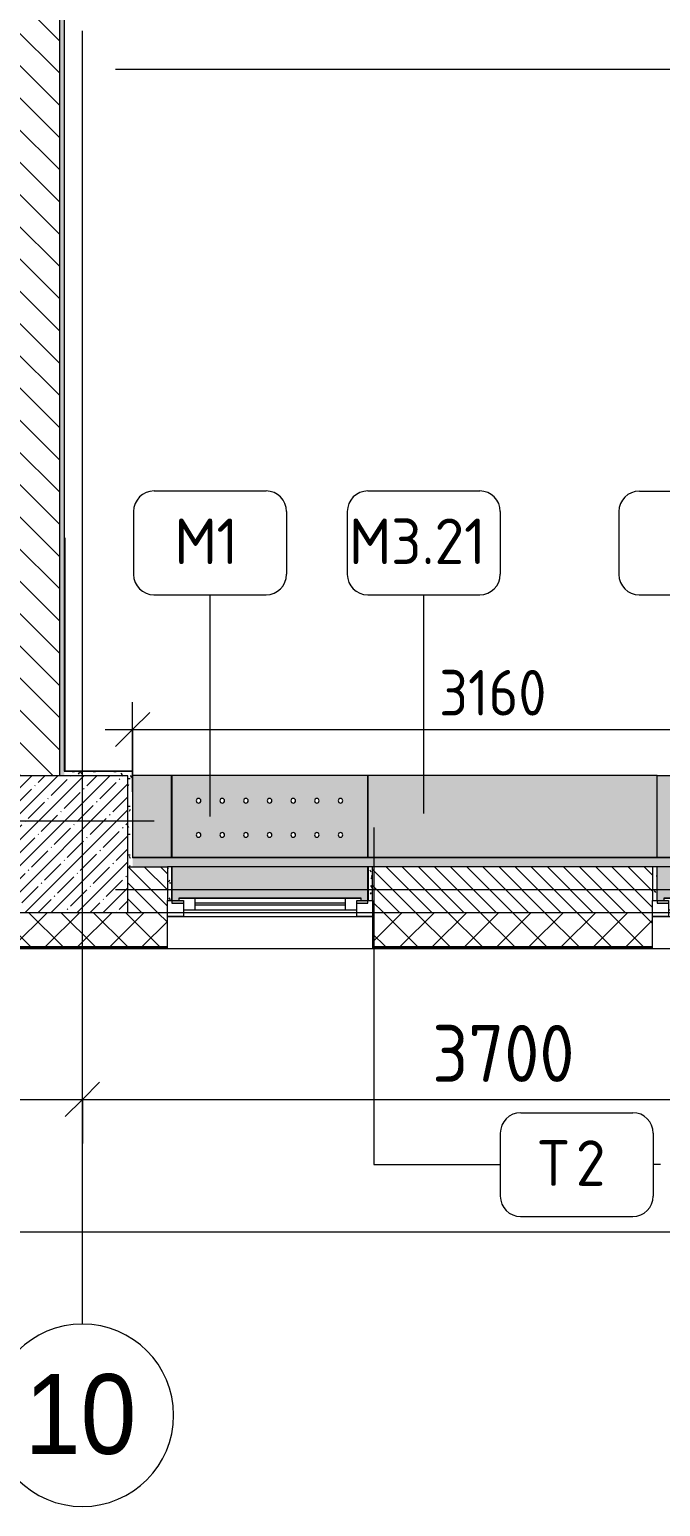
# Model space of a CAD drawing. Header units: millimetres. Extents: x -8624 to 194831, y -8553 to 29000.
# Drawn here: x 166432 to 169199, y -2706 to 3774 of the extents above; entities that cross this region are included whole.
import ezdxf

# ---------------------------------------------------------------- set-up
doc = ezdxf.new("R2010")
doc.units = ezdxf.units.MM
doc.linetypes.add('Осевая', pattern=[15875, 3175, -2381.25, 7937.5, -2381.25])
for name, color, linetype, lineweight in [('A-ANNO-DIMS', 7, 'Continuous', 9), ('A-ANNO-DIMS-100', 7, 'Continuous', 9), ('A-GLAZ-2', 7, 'Continuous', 9), ('A-WALL-2', 7, 'Continuous', 9), ('A-WALL-5', 7, 'Continuous', 13), ('I-WALL-5', 7, 'Continuous', 9), ('S-COLS-2', 7, 'Continuous', 9), ('Знаки', 7, 'Continuous', 9), ('Марки для знаков', 7, 'Continuous', 9), ('Оси', 7, 'Continuous', 9), ('Оси-1', 7, 'Continuous', 20), ('Оси-2', 7, 'Осевая', 9)]:
    doc.layers.add(name, color=color, linetype=linetype, lineweight=lineweight)
doc.layers.add('I-WALL-7', color=9, linetype='Continuous', lineweight=9, true_color=0x808080)
doc.layers.add('Знаки-2', color=7, linetype='Continuous', lineweight=9, true_color=0xd7cfbf)
doc.styles.add('Arial_1', font='arial.ttf', dxfattribs={"width": 0.9, "height": 350})
doc.styles.add('GOST Common_1', font='GOST_Common.ttf', dxfattribs={"height": 200})
doc.styles.add('ISOCPEUR', font='isocpeur.ttf', dxfattribs={"width": 0.9, "height": 250})
doc.styles.add('ISOCPEUR_1', font='isocpeur.ttf', dxfattribs={"width": 0.9, "height": 200})
doc.dimstyles.new('ISO-2_0_0_9К_Средний_округл2', dxfattribs={"dimscale": 304.8, "dimtxt": 199.196235, "dimasz": 0.492126, "dimexe": 0.393701, "dimexo": 0, "dimgap": 0, "dimtad": 1, "dimdec": 0, "dimrnd": 10, "dimzin": 0, "dimdsep": 46, "dimtxsty": 'ISOCPEUR_1', "dimblk1": 'OBLIQUE', "dimblk2": 'OBLIQUE', "dimsah": 1, "dimcen": 0.09, "dimdle": 0.393701, "dimazin": 0, "dimtfac": 1, "dimtdec": 4, "dimtix": 1, "dimtmove": 0, "dimatfit": 3, "dimfxl": 1, "dimtvp": 1, "dimtolj": 1, "dimtzin": 0, "dimarcsym": 2})
doc.dimstyles.new('ISO-2_5_0_9К_БОЛЬШОЙ', dxfattribs={"dimscale": 304.8, "dimtxt": 248.995294, "dimasz": 0.492126, "dimexe": 0.393701, "dimexo": 0.984252, "dimgap": 0, "dimtad": 1, "dimdec": 0, "dimrnd": 10, "dimzin": 0, "dimdsep": 46, "dimtxsty": 'ISOCPEUR', "dimblk1": 'OBLIQUE', "dimblk2": 'OBLIQUE', "dimsah": 1, "dimcen": 0.09, "dimdle": 0.393701, "dimazin": 0, "dimtfac": 1, "dimtdec": 4, "dimtix": 1, "dimtmove": 0, "dimatfit": 3, "dimfxl": 1, "dimtvp": 1, "dimtolj": 1, "dimtzin": 0, "dimarcsym": 2})
pattern_1 = [(0, (137053.745, 0), (121.92, 30.48), [10.058, -81.382, 10.058, -81.382, -487.68]), (0, (137053.745, 0), (121.92, 30.48), [-182.88, 10.058, -172.822, 10.058, -81.382, -213.36]), (0, (137053.745, 0), (121.92, 30.48), [-457.2, 10.058, -50.902, 10.058, -142.342]), (120, (137099.465, 15.24), (-87.356454, 90.345817), [10.058, -81.382, 10.058, -81.382, -487.68]), (120, (137099.465, 15.24), (-87.356454, 90.345817), [-182.88, 10.058, -172.822, 10.058, -81.382, -213.36]), (120, (137099.465, 15.24), (-87.356454, 90.345817), [-457.2, 10.058, -50.902, 10.058, -142.342]), (240, (137114.705, 76.2), (-34.563546, -120.825817), [10.058, -81.382, 10.058, -81.382, -487.68]), (240, (137114.705, 76.2), (-34.563546, -120.825817), [-182.88, 10.058, -172.822, 10.058, -81.382, -213.36]), (240, (137114.705, 76.2), (-34.563546, -120.825817), [-457.2, 10.058, -50.902, 10.058, -142.342])]

# ---------------------------------------------------------------- blocks, each defined once
blk = doc.blocks.new('BSC_Колонна _Прямоугольная - 600х600-V151-План зашивки приборов отопления в осях 3 этажа 1-12')
at = {"layer": 'S-COLS-2'}
h = blk.add_hatch(dxfattribs=at)
h.set_pattern_fill('FP_121', color=256, style=0, pattern_type=2)
h.set_pattern_definition([(45, (-29509.74, -200), (-57.02463, 57.02463), []), (45, (-29452.72, -200), (-57.02463, 57.02463), [100.806, -20.161, 3.353, -16.808])])
h.paths.add_polyline_path([(-300, -300), (300, -300), (300, 300), (-300, 300), (-300, -249.9)])
for p, q in [((300, 300), (-300, 300)), ((-300, 300), (-300, -300)), ((300, -300), (300, 300)), ((-300, -300), (300, -300))]:
    blk.add_line(p, q, dxfattribs=at)
blk = doc.blocks.new('120_Окно_СКБ_1Ст - 120_Окно_СКБ_1Ст 900х2500_h_-22445987-План зашивки приборов отопления в осях 3 этажа 1-12')
at = {"layer": 'A-GLAZ-2'}
for p, q in [((-450, -127), (-450, -57)), ((-450, -57), (-380, -57)), ((450, -57), (-450, -57)), ((-380, -57), (-380, -127)), ((380, -127), (380, -57)), ((380, -57), (450, -57)), ((450, -57), (450, -127)), ((-380, -127), (-450, -127)), ((-380, -127), (-400, -127)), ((-400, -127), (-400, -137)), ((380, -87), (-380, -87)), ((-380, -87), (-380, -127)), ((-330, -137), (-330, -87)), ((-330, -107), (330, -107)), ((330, -117), (-330, -117)), ((330, -137), (330, -87)), ((380, -127), (380, -87)), ((450, -127), (380, -127)), ((400, -127), (380, -127)), ((400, -137), (400, -127)), ((-400, -137), (400, -137)), ((400, -137), (-400, -137))]:
    blk.add_line(p, q, dxfattribs=at)
blk = doc.blocks.new('Зашивка радиатора_ с перфорацией М1 - Зашивка радиатора_ с перфорацией М1-V202-План зашивки приборов отопления в осях 3 этажа 1-12')
at = {"layer": 'Знаки-2'}
h = blk.add_hatch(color=256, dxfattribs=at)
h.paths.add_polyline_path([(379, 380), (379, 368.5), (399, 368.5), (399, 358.5), (-401, 358.5), (-401, 368.5), (-381, 368.5), (-381, 380), (-430, 380), (-430, 220.5), (429, 220.5), (430, 380)])
h.paths.add_polyline_path([(-430, 180.5), (-430, 180), (-310.6, 180.5)])
h = blk.add_hatch(color=256, dxfattribs=at)
h.paths.add_polyline_path([(430.2, 180), (-430, 180), (-430, -179.9), (430.2, -179.9), (430.2, 119.4)])
h.paths.add_polyline_path([(208.5, 90.4), (213.5, 89), (217.2, 85.4), (218.5, 80.4), (217.2, 75.4), (213.5, 71.7), (208.5, 70.4), (203.5, 71.7), (199.8, 75.4), (198.5, 80.4), (199.8, 85.4), (203.5, 89), (205.9, 90)])
h.paths.add_polyline_path([(1, 90.4), (6, 89), (9.7, 85.4), (11, 80.4), (9.7, 75.4), (6, 71.7), (1, 70.4), (-4, 71.7), (-7.7, 75.4), (-9, 80.4), (-7.7, 85.4), (-4, 89), (-1.6, 90)])
h.paths.add_polyline_path([(312.2, 90.4), (317.2, 89), (320.9, 85.4), (322.2, 80.4), (320.9, 75.4), (317.2, 71.7), (312.2, 70.4), (307.2, 71.7), (303.6, 75.4), (302.2, 80.4), (303.6, 85.4), (307.2, 89), (309.7, 90)])
h.paths.add_polyline_path([(-206.5, 90.4), (-201.5, 89), (-197.8, 85.4), (-196.5, 80.4), (-197.8, 75.4), (-201.5, 71.7), (-206.5, 70.4), (-211.5, 71.7), (-215.2, 75.4), (-216.5, 80.4), (-215.2, 85.4), (-211.5, 89), (-209.1, 90)])
h.paths.add_polyline_path([(-102.8, 90.4), (-97.8, 89), (-94.1, 85.4), (-92.8, 80.4), (-94.1, 75.4), (-97.8, 71.7), (-102.8, 70.4), (-107.8, 71.7), (-111.4, 75.4), (-112.8, 80.4), (-111.4, 85.4), (-107.8, 89), (-105.3, 90)])
h.paths.add_polyline_path([(-310.3, 90.4), (-305.3, 89), (-301.6, 85.4), (-300.3, 80.4), (-301.6, 75.4), (-305.3, 71.7), (-310.6, 70.4), (-315.3, 71.7), (-318.9, 75.4), (-320.3, 80.4), (-318.9, 85.4), (-315.3, 89), (-310.6, 90.3)])
h.paths.add_polyline_path([(104.7, 90.4), (109.7, 89), (113.4, 85.4), (114.7, 80.4), (113.4, 75.4), (109.7, 71.7), (104.7, 70.4), (99.7, 71.7), (96.1, 75.4), (94.7, 80.4), (96.1, 85.4), (99.7, 89), (102.2, 90)])
h.paths.add_polyline_path([(1, -59.6), (6, -61), (9.7, -64.6), (11, -69.6), (9.7, -74.6), (6, -78.3), (1, -79.6), (-4, -78.3), (-7.7, -74.6), (-9, -69.6), (-7.7, -64.6), (-4, -61), (-1.6, -60)])
h.paths.add_polyline_path([(-102.8, -59.6), (-97.8, -61), (-94.1, -64.6), (-92.8, -69.6), (-94.1, -74.6), (-97.8, -78.3), (-102.8, -79.6), (-107.8, -78.3), (-111.4, -74.6), (-112.8, -69.6), (-111.4, -64.6), (-107.8, -61), (-105.3, -60)])
h.paths.add_polyline_path([(208.5, -59.6), (213.5, -61), (217.2, -64.6), (218.5, -69.6), (217.2, -74.6), (213.5, -78.3), (208.5, -79.6), (203.5, -78.3), (199.8, -74.6), (198.5, -69.6), (199.8, -64.6), (203.5, -61), (205.9, -60)])
h.paths.add_polyline_path([(-206.5, -59.6), (-201.5, -61), (-197.8, -64.6), (-196.5, -69.6), (-197.8, -74.6), (-201.5, -78.3), (-206.5, -79.6), (-211.5, -78.3), (-215.2, -74.6), (-216.5, -69.6), (-215.2, -64.6), (-211.5, -61), (-209.1, -60)])
h.paths.add_polyline_path([(-310.3, -59.6), (-305.3, -61), (-301.6, -64.6), (-300.3, -69.6), (-301.6, -74.6), (-305.3, -78.3), (-310.6, -79.6), (-315.3, -78.3), (-318.9, -74.6), (-320.3, -69.6), (-318.9, -64.6), (-315.3, -61), (-310.6, -59.7)])
h.paths.add_polyline_path([(104.7, -59.6), (109.7, -61), (113.4, -64.6), (114.7, -69.6), (113.4, -74.6), (109.7, -78.3), (104.7, -79.6), (99.7, -78.3), (96.1, -74.6), (94.7, -69.6), (96.1, -64.6), (99.7, -61), (102.2, -60)])
h.paths.add_polyline_path([(312.2, -59.6), (317.2, -61), (320.9, -64.6), (322.2, -69.6), (320.9, -74.6), (317.2, -78.3), (312.2, -79.6), (307.2, -78.3), (303.6, -74.6), (302.2, -69.6), (303.6, -64.6), (307.2, -61), (309.7, -60)])
at = {"layer": 'Знаки'}
for p, q in [((-381, 380), (-430, 380)), ((-430, 380), (-430, 220.5)), ((430, 380), (379, 380)), ((430, 368.5), (430, 380)), ((-430, 180), (430, 180)), ((430.2, 180), (-430, 180)), ((-430, 180), (-430, -179.9)), ((430.2, -179.9), (430.2, 180)), ((-430, -179.9), (430.2, -179.9))]:
    blk.add_line(p, q, dxfattribs=at)
for centre, start, end in [((-310.3, 80.4), 180, 0), ((-310.3, 80.4), 0, 180), ((-206.5, 80.4), 0, 180), ((-206.5, 80.4), 180, 360), ((-102.8, 80.4), 0, 180), ((-102.8, 80.4), 180, 0), ((1, 80.4), 0, 180), ((1, 80.4), 180, 0), ((104.7, 80.4), 0, 180), ((104.7, 80.4), 180, 360), ((208.5, 80.4), 0, 180), ((208.5, 80.4), 180, 0), ((312.2, 80.4), 0, 180), ((312.2, 80.4), 180, 0), ((-310.3, -69.6), 0, 180), ((-206.5, -69.6), 0, 180), ((-102.8, -69.6), 0, 180), ((1, -69.6), 0, 180), ((104.7, -69.6), 0, 180), ((208.5, -69.6), 0, 180), ((312.2, -69.6), 0, 180), ((-310.3, -69.6), 180, 0), ((-206.5, -69.6), 180, 0), ((-102.8, -69.6), 180, 0), ((1, -69.6), 180, 0), ((104.7, -69.6), 180, 0), ((208.5, -69.6), 180, 0), ((312.2, -69.6), 180, 0)]:
    blk.add_arc(centre, 10, start, end, dxfattribs=at)
blk = doc.blocks.new('Зашивка радиатора_ с перфорацией М1 - Зашивка радиатора_ с перфорацией М1-V203-План зашивки приборов отопления в осях 3 этажа 1-12')
at = {"layer": 'Знаки-2'}
blk.add_hatch(color=256, dxfattribs=at).paths.add_polyline_path([(430, 380), (380, 380), (380, 368), (400, 368), (400, 358), (-400, 358), (-400, 368), (-380, 368), (-380, 380), (-430, 380), (-429.5, 220), (430, 220), (430, 369.9)])
h = blk.add_hatch(color=256, dxfattribs=at)
h.paths.add_polyline_path([(52, 180), (-430, 179), (-429.5, -179.9), (430.2, -179.9), (430.2, 180), (373, 180)])
h.paths.add_polyline_path([(-206.5, 90.4), (-201.5, 89), (-197.8, 85.4), (-196.5, 80.4), (-197.8, 75.4), (-201.5, 71.7), (-206.5, 70.4), (-211.5, 71.7), (-215.2, 75.4), (-216.5, 80.4), (-215.2, 85.4), (-211.5, 89), (-209.1, 90)])
h.paths.add_polyline_path([(312.2, 90.4), (317.2, 89), (320.9, 85.4), (322.2, 80.4), (320.9, 75.4), (317.2, 71.7), (312.2, 70.4), (307.2, 71.7), (303.6, 75.4), (302.2, 80.4), (303.6, 85.4), (307.2, 89), (309.7, 90)])
h.paths.add_polyline_path([(-310.3, 90.4), (-305.3, 89), (-301.6, 85.4), (-300.3, 80.4), (-301.6, 75.4), (-305.3, 71.7), (-310.3, 70.4), (-315.3, 71.7), (-318.9, 75.4), (-320.3, 80.4), (-318.9, 85.4), (-315.3, 89), (-312.8, 90)])
h.paths.add_polyline_path([(208.5, 90.4), (213.5, 89), (217.2, 85.4), (218.5, 80.4), (217.2, 75.4), (213.5, 71.7), (208.5, 70.4), (203.5, 71.7), (199.8, 75.4), (198.5, 80.4), (199.8, 85.4), (203.5, 89), (205.9, 90)])
h.paths.add_polyline_path([(1, 90.4), (6, 89), (9.7, 85.4), (11, 80.4), (9.7, 75.4), (6, 71.7), (1, 70.4), (-4, 71.7), (-7.7, 75.4), (-9, 80.4), (-7.7, 85.4), (-4, 89), (-1.6, 90)])
h.paths.add_polyline_path([(-102.8, 90.4), (-97.8, 89), (-94.1, 85.4), (-92.8, 80.4), (-94.1, 75.4), (-97.8, 71.7), (-102.8, 70.4), (-108.5, 72.3), (-111.4, 75.4), (-112.8, 80.4), (-111.4, 85.4), (-107.8, 89), (-105.3, 90)])
h.paths.add_polyline_path([(104.7, 90.4), (109.7, 89), (113.4, 85.4), (114.7, 80.4), (113.4, 75.4), (109.7, 71.7), (104.7, 70.4), (99.7, 71.7), (96.1, 75.4), (94.7, 80.4), (96.1, 85.4), (99.7, 89), (102.2, 90)])
h.paths.add_polyline_path([(-206.5, -59.6), (-201.5, -61), (-197.8, -64.6), (-196.5, -69.6), (-197.8, -74.6), (-201.5, -78.3), (-206.5, -79.6), (-211.5, -78.3), (-215.2, -74.6), (-216.5, -69.6), (-215.2, -64.6), (-211.5, -61), (-209.1, -60)])
h.paths.add_polyline_path([(-102.8, -59.6), (-97.8, -61), (-94.1, -64.6), (-92.8, -69.6), (-94.1, -74.6), (-97.8, -78.3), (-102.8, -79.6), (-108.5, -77.7), (-111.4, -74.6), (-112.8, -69.6), (-111.4, -64.6), (-107.8, -61), (-105.3, -60)])
h.paths.add_polyline_path([(-310.3, -59.6), (-305.3, -61), (-301.6, -64.6), (-300.3, -69.6), (-301.6, -74.6), (-305.3, -78.3), (-310.3, -79.6), (-315.3, -78.3), (-318.9, -74.6), (-320.3, -69.6), (-318.9, -64.6), (-315.3, -61), (-312.8, -60)])
h.paths.add_polyline_path([(312.2, -59.6), (317.2, -61), (320.9, -64.6), (322.2, -69.6), (320.9, -74.6), (317.2, -78.3), (312.2, -79.6), (307.2, -78.3), (303.6, -74.6), (302.2, -69.6), (303.6, -64.6), (307.2, -61), (309.7, -60)])
h.paths.add_polyline_path([(104.7, -59.6), (109.7, -61), (113.4, -64.6), (114.7, -69.6), (113.4, -74.6), (109.7, -78.3), (104.7, -79.6), (99.7, -78.3), (96.1, -74.6), (94.7, -69.6), (96.1, -64.6), (99.7, -61), (102.2, -60)])
h.paths.add_polyline_path([(208.5, -59.6), (213.5, -61), (217.2, -64.6), (218.5, -69.6), (217.2, -74.6), (213.5, -78.3), (208.5, -79.6), (203.5, -78.3), (199.8, -74.6), (198.5, -69.6), (199.8, -64.6), (203.5, -61), (205.9, -60)])
h.paths.add_polyline_path([(1, -59.6), (6, -61), (9.7, -64.6), (11, -69.6), (9.7, -74.6), (6, -78.3), (1, -79.6), (-4, -78.3), (-7.7, -74.6), (-9, -69.6), (-7.7, -64.6), (-4, -61), (-1.6, -60)])
at = {"layer": 'Знаки'}
for p, q in [((-380, 380), (-430, 380)), ((-430, 380), (-430, 368)), ((430, 380), (380, 380)), ((430, 368), (430, 380)), ((430.2, -179.9), (430.2, 180)), ((-430, -179.9), (430.2, -179.9))]:
    blk.add_line(p, q, dxfattribs=at)
for centre, start, end in [((-310.3, 80.4), 180, 0), ((-310.3, 80.4), 0, 180), ((-206.5, 80.4), 0, 180), ((-206.5, 80.4), 180, 360), ((-102.8, 80.4), 0, 180), ((-102.8, 80.4), 180, 0), ((1, 80.4), 0, 180), ((1, 80.4), 180, 0), ((104.7, 80.4), 0, 180), ((104.7, 80.4), 180, 360), ((208.5, 80.4), 0, 180), ((208.5, 80.4), 180, 0), ((312.2, 80.4), 0, 180), ((312.2, 80.4), 180, 0), ((-310.3, -69.6), 0, 180), ((-206.5, -69.6), 0, 180), ((-102.8, -69.6), 0, 180), ((1, -69.6), 0, 180), ((104.7, -69.6), 0, 180), ((208.5, -69.6), 0, 180), ((312.2, -69.6), 0, 180), ((-310.3, -69.6), 180, 0), ((-206.5, -69.6), 180, 0), ((-102.8, -69.6), 180, 0), ((1, -69.6), 180, 0), ((104.7, -69.6), 180, 0), ((208.5, -69.6), 180, 0), ((312.2, -69.6), 180, 0)]:
    blk.add_arc(centre, 10, start, end, dxfattribs=at)
blk = doc.blocks.new('Зашивка без перфорации М3 - М3_23-31152500-План зашивки приборов отопления в осях 3 этажа 1-12')
at = {"layer": 'Знаки-2'}
blk.add_hatch(color=256, dxfattribs=at).paths.add_polyline_path([(798.4, 180), (-430, 180), (-430, -179.9), (840.2, -179.9), (840.2, 180)])
at = {"layer": 'Знаки'}
for p, q in [((840.2, 180), (-430, 180)), ((-430, 180), (-430, -179.9)), ((840.2, -179.9), (840.2, 180)), ((-430, -179.9), (840.2, -179.9))]:
    blk.add_line(p, q, dxfattribs=at)
blk = doc.blocks.new('Зашивка без перфорации М3 - М3_6-30986740-План зашивки приборов отопления в осях 3 этажа 1-12')
at = {"layer": 'Знаки-2'}
blk.add_hatch(color=256, dxfattribs=at).paths.add_polyline_path([(-259.8, 180), (-430, 180), (-430, -179.9), (-259.8, -179.9), (-259.8, -131.7)])
at = {"layer": 'Знаки'}
for p, q in [((-259.8, 180), (-430, 180)), ((-430, 180), (-430, -179.9)), ((-259.8, -179.9), (-259.8, 180)), ((-430, -179.9), (-259.8, -179.9))]:
    blk.add_line(p, q, dxfattribs=at)
blk = doc.blocks.new('Зашивка_ опоясывающая панель - Зашивка_ опоясывающая панель-V205-План зашивки приборов отопления в осях 3 этажа 1-12')
at = {"layer": 'Знаки-2'}
blk.add_hatch(color=256, dxfattribs=at).paths.add_polyline_path([(-406, -160), (-406, -159.5), (-430, -160)])
blk = doc.blocks.new('Ось сетки - D8-29747960-План зашивки приборов отопления в осях 3 этажа 1-12')
at = {"layer": 'Оси-1'}
for start, end in [(360, 180), (180, 360)]:
    blk.add_arc((0, 0), 4, start, end, dxfattribs=at)
blk = doc.blocks.new('DIMBLOCK14-План зашивки приборов отопления в осях 3 этажа 1-12')
at = {"layer": 'A-ANNO-DIMS-100'}
for p, q in [((137163.7, -1695.6), (137163.7, -1381.6)), ((175363.7, -1695.6), (175363.7, -1381.6)), ((137043.7, -1501.6), (175483.7, -1501.6)), ((137163.7, -1501.6), (137163.7, -1695.6)), ((175363.7, -1501.6), (175363.7, -1695.6))]:
    blk.add_line(p, q, dxfattribs=at)
at = {"layer": 'A-ANNO-DIMS-100', "lineweight": 20}
for p, q in [((137163.7, -1501.6), (137238.7, -1426.6)), ((175363.7, -1501.6), (175438.7, -1426.6)), ((137163.7, -1501.6), (137088.7, -1576.6)), ((175363.7, -1501.6), (175288.7, -1576.6))]:
    blk.add_line(p, q, dxfattribs=at)
at = {"layer": 'A-ANNO-DIMS-100', "color": 0, "insert": (155868.7, -1175), "char_height": 250, "width": 948.097, "attachment_point": 1, "line_spacing_factor": 1.149209, "style": 'ISOCPEUR'}
blk.add_mtext('38200', dxfattribs=at)
blk = doc.blocks.new('_Oblique')
at = {"color": 0, "linetype": 'ByBlock', "lineweight": -2}
blk.add_line((-0.5, -0.5), (0.5, 0.5), dxfattribs=at)
blk = doc.blocks.new('DIMBLOCK23-План зашивки приборов отопления в осях 3 этажа 1-12')
at = {"layer": 'A-ANNO-DIMS-100'}
for p, q in [((162963.7, -1114), (162963.7, -800.1)), ((166663.7, -1114), (166663.7, -800.1)), ((162963.7, -920.1), (166663.7, -920.1)), ((162963.7, -920.1), (162963.7, -1114)), ((166663.7, -920.1), (166663.7, -1114))]:
    blk.add_line(p, q, dxfattribs=at)
at = {"layer": 'A-ANNO-DIMS-100', "lineweight": 20}
for p, q in [((162963.7, -920.1), (163038.7, -845.1)), ((166663.7, -920.1), (166738.7, -845.1)), ((162963.7, -920.1), (162888.7, -995.1)), ((166663.7, -920.1), (166588.7, -995.1))]:
    blk.add_line(p, q, dxfattribs=at)
at = {"layer": 'A-ANNO-DIMS-100', "color": 0, "insert": (164497.7, -593.5), "char_height": 250, "width": 758.478, "attachment_point": 1, "line_spacing_factor": 1.149209, "style": 'ISOCPEUR'}
blk.add_mtext('3700', dxfattribs=at)
blk = doc.blocks.new('DIMBLOCK24-План зашивки приборов отопления в осях 3 этажа 1-12')
at = {"layer": 'A-ANNO-DIMS-100'}
for p, q in [((166663.7, -1114), (166663.7, -800.1)), ((170363.7, -1114), (170363.7, -800.1)), ((166663.7, -920.1), (170363.7, -920.1)), ((166663.7, -920.1), (166663.7, -1114)), ((170363.7, -920.1), (170363.7, -1114))]:
    blk.add_line(p, q, dxfattribs=at)
at = {"layer": 'A-ANNO-DIMS-100', "lineweight": 20}
for p, q in [((166663.7, -920.1), (166738.7, -845.1)), ((170363.7, -920.1), (170438.7, -845.1)), ((166663.7, -920.1), (166588.7, -995.1)), ((170363.7, -920.1), (170288.7, -995.1))]:
    blk.add_line(p, q, dxfattribs=at)
at = {"layer": 'A-ANNO-DIMS-100', "color": 0, "insert": (168197.7, -593.5), "char_height": 250, "width": 758.478, "attachment_point": 1, "line_spacing_factor": 1.149209, "style": 'ISOCPEUR'}
blk.add_mtext('3700', dxfattribs=at)
blk = doc.blocks.new('Марка_Знаки - В прямоуг_Наименование краткое-30718135-План зашивки приборов отопления в осях 3 этажа 1-12')
at = {"layer": 'Марки для знаков'}
for p, q in [((-2.455, 2.278), (2.455, 2.278)), ((-3.355, 1.378), (-3.355, -1.384)), ((3.355, 1.378), (3.355, -1.378)), ((-2.461, -2.278), (2.455, -2.278))]:
    blk.add_line(p, q, dxfattribs=at)
for centre, radius, start, end in [((-2.455, 1.378), 0.9, 90, 180), ((2.455, 1.378), 0.9, 0, 90), ((-2.461, -1.384), 0.893, 180, 270), ((2.455, -1.378), 0.9, 270, 0)]:
    blk.add_arc(centre, radius, start, end, dxfattribs=at)
blk = doc.blocks.new('DIMBLOCK32-План зашивки приборов отопления в осях 3 этажа 1-12')
at = {"layer": 'A-ANNO-DIMS-100'}
for p, q in [((166884, 429.5), (166884, 822.6)), ((170043.7, 499.9), (170043.7, 822.6)), ((166764, 702.6), (170163.7, 702.6)), ((166884, 702.6), (166884, 429.5)), ((170043.7, 702.6), (170043.7, 499.9))]:
    blk.add_line(p, q, dxfattribs=at)
at = {"layer": 'A-ANNO-DIMS-100', "lineweight": 20}
for p, q in [((166884, 702.6), (166959, 777.6)), ((170043.7, 702.6), (170118.7, 777.6)), ((166884, 702.6), (166809, 627.6)), ((170043.7, 702.6), (169968.7, 627.6))]:
    blk.add_line(p, q, dxfattribs=at)
at = {"layer": 'A-ANNO-DIMS-100', "color": 0, "insert": (168228.3, 963.9), "char_height": 200, "width": 565.411, "attachment_point": 1, "line_spacing_factor": 1.149209, "style": 'ISOCPEUR_1'}
blk.add_mtext('3160', dxfattribs=at)

msp = doc.modelspace()

# ---------------------------------------------------------------- hatches: boundary and pattern name
at = {"layer": 'A-WALL-2'}
h = msp.add_hatch(dxfattribs=at)
h.set_pattern_fill('FP_125', color=256, style=0, pattern_type=2)
h.set_pattern_definition([(135, (137053.745, 0), (-35.35534, -35.35534), [])])
h.paths.add_polyline_path([(175043.7, -100), (175043.7, 100), (174476.7, 100), (174476.7, -100)])
h.paths.add_polyline_path([(173576.7, -100), (173576.7, 100), (173023.7, 100), (173023.7, -100), (173093, -100)])
h.paths.add_polyline_path([(170923.7, -100), (170923.7, 100), (170663.7, 100), (170663.7, -100), (170845.8, -100)])
h.paths.add_polyline_path([(169163.7, -100), (169163.7, 100), (167936.6, 100), (167936.6, -100), (167956.6, -100)])
h.paths.add_polyline_path([(166863.5, -100), (167036.6, -100), (167036.6, 100), (166863.5, 100), (166863.5, -49.9)])
h.paths.add_polyline_path([(163213.7, -100), (163463.5, -100), (163462.3, 100), (163213.7, 100), (163213.7, -49.9)])
h.paths.add_polyline_path([(162613.7, -100), (162613.7, 100), (161863.7, 100), (161863.7, -100), (162178.3, -100)])
h.paths.add_polyline_path([(159610.1, -100), (159763.7, -100), (159763.7, 100), (159563.7, 100), (159563.7, -100)])
h.paths.add_polyline_path([(158663.7, -100), (158963.7, -100), (158963.7, 100), (158663.7, 100), (158663.7, -49.9)])
h.paths.add_polyline_path([(157763.7, -100), (157763.7, 100), (156413.7, 100), (156413.7, -100), (157684, -100)])
h.paths.add_polyline_path([(154313.7, -100), (154313.2, 100), (153563.7, 100), (153563.7, -100), (153831.7, -100)])
h.paths.add_polyline_path([(152547.6, -100), (152663.7, -100), (152663.7, 100), (151913.7, 100), (151913.7, -100)])
h.paths.add_polyline_path([(149063.7, -100), (149213.7, -100), (149213.7, 100), (149063.7, 100), (149063.7, -49.9)])
h.paths.add_polyline_path([(147413.5, -100), (148163.7, -100), (148163.7, 100), (147413.5, 100), (147413.5, -49.9)])
h.paths.add_polyline_path([(144713.7, -100), (144713.7, 100), (143883.7, 100), (143883.7, -100)])
h = msp.add_hatch(dxfattribs=at)
h.set_pattern_fill('FP_127', color=256, style=0, pattern_type=2)
h.set_pattern_definition([(45, (137053.74, 0), (-70.71068, 70.71068), []), (135, (137053.74, 0), (-70.71068, -70.71068), [])])
h.paths.add_polyline_path([(175043.7, -250), (175341.4, -250), (175341.4, -100), (174476.7, -100), (174476.7, -250)])
h.paths.add_polyline_path([(173576.7, -250), (173576.7, -100), (173023.7, -100), (173023.7, -250), (173093, -250)])
h.paths.add_polyline_path([(170524.8, -250), (170923.7, -250), (170923.7, -100), (170063.7, -100), (170063.7, -250)])
h.paths.add_polyline_path([(167956.6, -250), (169163.7, -250), (169163.7, -100), (167936.6, -100), (167936.6, -250)])
h.paths.add_polyline_path([(167036.6, -250), (167036.6, -100), (166263.5, -100), (166263.5, -250), (166863.5, -250)])
h.paths.add_polyline_path([(162820.3, -250), (163463.5, -250), (163463.5, -100), (161863.7, -100), (161863.7, -250), (162178.3, -250)])
h.paths.add_polyline_path([(159763.7, -250), (159763.7, -100), (158663.7, -100), (158663.7, -250), (159610.1, -250)])
h.paths.add_polyline_path([(157763.7, -250), (157763.7, -100), (156413.7, -100), (156413.7, -250), (157684, -250)])
h.paths.add_polyline_path([(153563.7, -250), (154313.7, -250), (154313.7, -100), (153563.7, -100)])
h.paths.add_polyline_path([(151913.7, -250), (152663.7, -250), (152663.7, -100), (151913.7, -100)])
h.paths.add_polyline_path([(149813.7, -250), (149813.7, -100), (149063.7, -100), (149063.7, -250), (149337.4, -250)])
h.paths.add_polyline_path([(148163.7, -250), (148163.7, -100), (147413.5, -100), (147413.5, -250)])
h.paths.add_polyline_path([(144843.1, -250), (145313.5, -250), (145313.5, -100), (143883.7, -100), (143883.7, -250)])
h.paths.add_polyline_path([(139706.8, -250), (140783.7, -250), (140783.7, -100), (136793.7, -100), (136793.7, -250)])
at = {"layer": 'I-WALL-5'}
h = msp.add_hatch(dxfattribs=at)
h.set_pattern_fill('FP_126', color=256, style=0, pattern_type=2)
h.set_pattern_definition([(135, (137053.74, 0), (-70.71068, -70.71068), [])])
h.paths.add_polyline_path([(166564.5, 500), (166564.5, 7300), (166364.5, 7300), (166364.5, 500), (166561.3, 500)])
at = {"layer": 'I-WALL-7'}
h = msp.add_hatch(dxfattribs=at)
h.set_pattern_fill('FP_148', color=256, style=0, pattern_type=2)
h.set_pattern_definition(pattern_1)
h.paths.add_polyline_path([(166584.5, 500), (166584.5, 7200), (166564.5, 7200), (166564.5, 500), (166571.1, 500)])
h = msp.add_hatch(dxfattribs=at)
h.set_pattern_fill('FP_148', color=256, style=0, pattern_type=2)
h.set_pattern_definition(pattern_1)
h.paths.add_polyline_path([(166863.5, 500), (166883.5, 500), (166883.5, 520), (166584.5, 520), (166584.5, 500), (166672.6, 500)])
h = msp.add_hatch(dxfattribs=at)
h.set_pattern_fill('FP_148', color=256, style=0, pattern_type=2)
h.set_pattern_definition(pattern_1)
h.paths.add_polyline_path([(166863.5, 100), (166883.5, 100), (166883.5, 500), (166863.5, 500), (166863.5, 452.2)])
h = msp.add_hatch(dxfattribs=at)
h.set_pattern_fill('FP_148', color=256, style=0, pattern_type=2)
h.set_pattern_definition(pattern_1)
h.paths.add_polyline_path([(169561.7, 100), (170063.7, 100), (170063.7, 140), (166883.5, 140), (166883.5, 100), (169240.7, 100)])
h = msp.add_hatch(dxfattribs=at)
h.set_pattern_fill('FP_148', color=256, style=0, pattern_type=2)
h.set_pattern_definition(pattern_1)
h.paths.add_polyline_path([(167056.6, -48), (167056.6, 100), (167036.6, 100), (167036.6, -48)])
h = msp.add_hatch(dxfattribs=at)
h.set_pattern_fill('FP_148', color=256, style=0, pattern_type=2)
h.set_pattern_definition(pattern_1)
h.paths.add_polyline_path([(167936.6, -48), (167936.6, 100), (167916.6, 100), (167916.6, -48)])
h = msp.add_hatch(dxfattribs=at)
h.set_pattern_fill('FP_148', color=256, style=0, pattern_type=2)
h.set_pattern_definition(pattern_1)
h.paths.add_polyline_path([(169183.7, -48), (169183.7, 100), (169163.7, 100), (169163.7, -48)])

# ---------------------------------------------------------------- linework, layer by layer
at = {"layer": 'A-WALL-2'}
for p, q in [((167036.6, -258), (167036.6, -48)), ((167936.6, -48), (167936.6, -258)), ((169163.7, -258), (169163.7, -48)), ((167036.6, -100), (167936.6, -100)), ((169163.7, -100), (170063.7, -100)), ((158663.7, -258), (175341.4, -258))]:
    msp.add_line(p, q, dxfattribs=at)
at = {"layer": 'A-WALL-5'}
for p, q in [((166584.5, 7200), (166584.5, 520)), ((166584.5, 520), (166883.5, 520)), ((166883.5, 141), (166883.5, 140)), ((166863.5, 100), (167036.6, 100)), ((166863.5, -100), (167036.6, -100)), ((167936.6, -100), (169163.7, -100)), ((166263.5, -250), (167036.6, -250)), ((166263.5, -253), (167036.6, -253)), ((167936.6, -250), (169163.7, -250)), ((167936.6, -253), (169163.7, -253))]:
    msp.add_line(p, q, dxfattribs=at)
at = {"layer": 'I-WALL-5'}
for p, q in [((166564.5, 500), (166564.5, 7200)), ((166585.5, 521), (166585.5, 7199)), ((166586.5, 1543.4), (166585.5, 1543.4)), ((166585.5, 1503.4), (166586.5, 1503.4)), ((166586.5, 1543.4), (166586.5, 521)), ((166585.5, 521), (166884.5, 521)), ((166883.5, 520), (166883.5, 141)), ((166884.5, 400), (166884.5, 521)), ((166883.5, 400), (166884.5, 400)), ((170043.7, 141), (166883.5, 141)), ((170043.7, 140), (166883.5, 140)), ((170042.7, 100), (167036.6, 100)), ((167036.6, 100), (167036.6, -48)), ((167056.6, -48), (167056.6, 100)), ((167057.6, -48), (167057.6, 100)), ((167915.6, 100), (167915.6, -48)), ((167916.6, 100), (167916.6, -48)), ((167936.6, -48), (167936.6, 100)), ((169163.7, 100), (169163.7, -48)), ((169183.7, -48), (169183.7, 100)), ((169184.7, -48), (169184.7, 100)), ((167036.6, -48), (167057.6, -48)), ((167915.6, -48), (167936.6, -48)), ((169163.7, -48), (169184.7, -48))]:
    msp.add_line(p, q, dxfattribs=at)
at = {"layer": 'Марки для знаков'}
for p, q in [((167223.6, 321.7), (167223.6, 1293.7)), ((168160.9, 333.6), (168160.9, 1293.7)), ((166977.8, 300.5), (166083.9, 300.5)), ((167941.9, 272.3), (167941.9, -1206.5)), ((167941.9, -1206.5), (168496.3, -1206.5)), ((169199.6, -1206.5), (169167.3, -1206.5))]:
    msp.add_line(p, q, dxfattribs=at)
at = {"layer": 'Оси'}
msp.add_line((166663.7, -1906.3), (166663.7, 593.7), dxfattribs=at)
at = {"layer": 'Оси-2'}
for p, q in [((166663.7, 593.7), (166663.7, 24898.1)), ((135058.2, 3600), (173313.7, 3600)), ((135058.2, 0), (173313.7, 0))]:
    msp.add_line(p, q, dxfattribs=at)

# ---------------------------------------------------------------- block references
at = {"layer": 'A-GLAZ-2', "rotation": 180}
for p in [(167486.6, -175), (169613.7, -175)]:
    msp.add_blockref('120_Окно_СКБ_1Ст - 120_Окно_СКБ_1Ст 900х2500_h_-22445987-План зашивки приборов отопления в осях 3 этажа 1-12', p, dxfattribs=at)
at = {"layer": 'S-COLS-2'}
msp.add_blockref('BSC_Колонна _Прямоугольная - 600х600-V151-План зашивки приборов отопления в осях 3 этажа 1-12', (166563.5, 200), dxfattribs=at)
at = {"layer": 'Знаки', "rotation": 180}
for name, p in [('Зашивка без перфорации М3 - М3_6-30986740-План зашивки приборов отопления в осях 3 этажа 1-12', (166624.4, 320.5)), ('Зашивка радиатора_ с перфорацией М1 - Зашивка радиатора_ с перфорацией М1-V202-План зашивки приборов отопления в осях 3 этажа 1-12', (167485.6, 320.5)), ('Зашивка без перфорации М3 - М3_23-31152500-План зашивки приборов отопления в осях 3 этажа 1-12', (168755, 320.5)), ('Зашивка радиатора_ с перфорацией М1 - Зашивка радиатора_ с перфорацией М1-V203-План зашивки приборов отопления в осях 3 этажа 1-12', (169613.7, 320))]:
    msp.add_blockref(name, p, dxfattribs=at)
at = {"layer": 'Знаки'}
msp.add_blockref('Зашивка_ опоясывающая панель - Зашивка_ опоясывающая панель-V205-План зашивки приборов отопления в осях 3 этажа 1-12', (168347.3, 300), dxfattribs=at)
at = {"layer": 'Марки для знаков', "xscale": 99.99999999999993, "yscale": 99.99999999999993, "zscale": 99.99999999999993}
for p in [(167223.6, 1521.5), (168160.9, 1521.5), (169351.8, 1521), (168831.8, -1206.5)]:
    msp.add_blockref('Марка_Знаки - В прямоуг_Наименование краткое-30718135-План зашивки приборов отопления в осях 3 этажа 1-12', p, dxfattribs=at)
at = {"layer": 'Оси-1', "xscale": 99.99999999999993, "yscale": 99.99999999999993, "zscale": 99.99999999999993}
msp.add_blockref('Ось сетки - D8-29747960-План зашивки приборов отопления в осях 3 этажа 1-12', (166663.7, -2306.3), dxfattribs=at)

# ---------------------------------------------------------------- texts
at = {"layer": 'Марки для знаков', "char_height": 200, "attachment_point": 1, "style": 'GOST Common_1'}
for s, insert, width in [('\\fGOST Common|b0|i0|c204|p34|;М', (167066.6, 1628.5), 224.472), ('\\fGOST Common|b0|i0|c204|p34|;1', (167251.8, 1628.5), 120.253), ('\\fGOST Common|b0|i0|c204|p34|;М', (167831.9, 1628.5), 224.472), ('3.21', (168017.1, 1628.5), 537.131), ('\\fGOST Common|b0|i0|c204|p34|;Т', (168661.8, -1099.5), 200.422), ('\\fGOST Common|b0|i0|c204|p34|;2', (168827.2, -1099.5), 176.371)]:
    msp.add_mtext(s, dxfattribs=dict(at, insert=insert, width=width))
at = {"layer": 'Оси', "insert": (166411.1, -2125.6), "char_height": 350, "width": 606.076, "attachment_point": 1, "style": 'Arial_1'}
msp.add_mtext('10', dxfattribs=at)

# ---------------------------------------------------------------- dimensions: what is measured, and where the dimension line sits
at = {"layer": 'A-ANNO-DIMS'}
for base, p1, p2, dimstyle, override, picture, middle in [((170043.7, 702.6), (166884, 429.5), (170043.7, 499.9), 'ISO-2_0_0_9К_Средний_округл2', {"dimpost": '<>', "dimfxl": 3160.54188}, 'DIMBLOCK32-План зашивки приборов отопления в осях 3 этажа 1-12', (168463.9, 802.6)), ((166663.7, -920.1), (162963.7, -814), (166663.7, -814), 'ISO-2_5_0_9К_БОЛЬШОЙ', {"dimpost": '<>', "dimfxl": 3700}, 'DIMBLOCK23-План зашивки приборов отопления в осях 3 этажа 1-12', (164813.7, -795.1)), ((170363.7, -920.1), (166663.7, -814), (170363.7, -814), 'ISO-2_5_0_9К_БОЛЬШОЙ', {"dimpost": '<>', "dimfxl": 3700}, 'DIMBLOCK24-План зашивки приборов отопления в осях 3 этажа 1-12', (168513.7, -795.1)), ((175363.7, -1501.6), (137163.7, -1395.6), (175363.7, -1395.6), 'ISO-2_5_0_9К_БОЛЬШОЙ', {"dimpost": '<>', "dimfxl": 38199.999966}, 'DIMBLOCK14-План зашивки приборов отопления в осях 3 этажа 1-12', (156263.7, -1376.6))]:
    dim = msp.add_linear_dim(base=base, p1=p1, p2=p2, dimstyle=dimstyle, override=override, dxfattribs=at)
    dim.commit()
    dim.dimension.update_dxf_attribs({"geometry": picture, "text_midpoint": middle})

doc.saveas('drawing.dxf')
